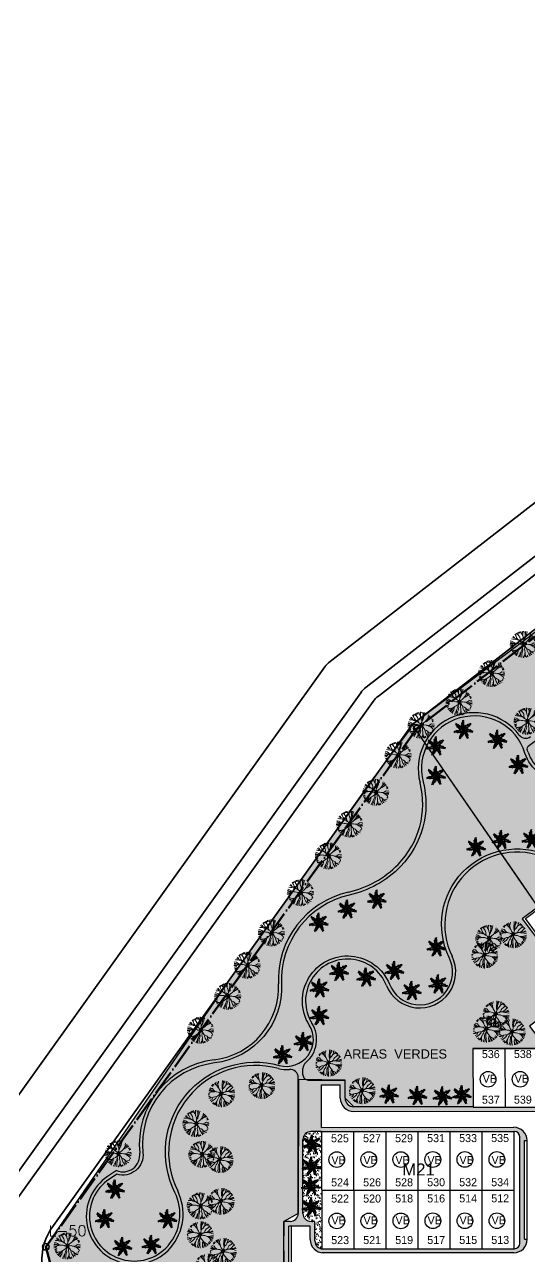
# Model space of a CAD drawing. Extents: x 472704 to 474638, y 1059265 to 1060325.
# Drawn here: x 472964.2 to 473153.3, y 1059508.3 to 1059970.1 of the extents above; entities that cross this region are included whole.
import ezdxf

# ---------------------------------------------------------------- set-up
doc = ezdxf.new("R2010")
doc.units = 0
doc.header["$LTSCALE"] = 0.4
doc.header["$MEASUREMENT"] = 0
doc.linetypes.add('ACAD_ISO04W100', pattern=[30.5, 24, -3, 0.5, -3])
doc.layers.get('0').update_dxf_attribs({"linetype": 'CONTINUOUS', "lineweight": 25})
for name, color, linetype, lineweight in [('1', 5, 'ACAD_ISO04W100', 80), ('AREAS VERDAS', 72, 'CONTINUOUS', 25), ('AREAS VERDES', 2, 'CONTINUOUS', 20), ('AUTOPISTA', 7, 'CONTINUOUS', 35), ('TEXTO-COOR', 3, 'CONTINUOUS', 35)]:
    doc.layers.add(name, color=color, linetype=linetype, lineweight=lineweight)
for name, color, linetype in [('BIFAMILIARES', 6, 'CONTINUOUS'), ('MANZANAS', 5, 'CONTINUOUS'), ('NumeroPropu', 6, 'CONTINUOUS'), ('PARCELASPEOPUESTAS', 3, 'CONTINUOUS'), ('PISOS', 8, 'CONTINUOUS'), ('PoligonAV', 3, 'CONTINUOUS'), ('PROPUESTA_VIAS', 7, 'CONTINUOUS'), ('TEXTOPROPU', 7, 'CONTINUOUS'), ('TipoVivienda', 7, 'CONTINUOUS'), ('VEGETACION', 3, 'CONTINUOUS'), ('VIAPROPUESTA', 7, 'CONTINUOUS')]:
    doc.layers.add(name, color=color, linetype=linetype)
doc.styles.add('ARIAL', font='arial.ttf')
doc.styles.add('Numeros Parcelas', font='', dxfattribs={"height": 3})
doc.styles.get("Standard").update_dxf_attribs({"font": 'romans.shx'})
doc.styles.add('TipoVivienda', font='', dxfattribs={"height": 3})
doc.styles.get('Numeros Parcelas').set_extended_font_data('AvantGarde Bk BT')
doc.styles.get('TipoVivienda').set_extended_font_data('AvantGarde Bk BT')
pattern_1 = [(37.5, (0, 0), (-0.188980074, 5.780471307), [0, -4.56, 0, -5.1, 0, -4.875]), (7.5, (0, 0), (5.309330116, 8.466438196), [0, -2.46, 0, -4.11, 0, -1.575]), (327.5, (-3.69, 0), (9.342425585, 0.01697716), [0, -1.5, 0, -5.4, 0, -7.05]), (317.5, (-3.69, 0), (9.018379814, 2.633026695), [0, -0.75, 0, -3.54, 0, -4.05])]

# ---------------------------------------------------------------- blocks, each defined once
blk = doc.blocks.new('MATA-P-01')
at = {"color": 84, "linetype": 'ByBlock'}
for p, q in [((18.616, 144.397), (18.605, 144.403)), ((18.647, 144.362), (18.616, 144.397)), ((18.643, 144.402), (18.627, 144.423)), ((18.645, 144.436), (18.645, 144.438)), ((18.68, 144.415), (18.645, 144.436)), ((18.687, 144.432), (18.671, 144.458)), ((18.714, 144.386), (18.68, 144.415)), ((18.701, 144.397), (18.687, 144.432)), ((18.718, 144.451), (18.689, 144.469)), ((18.707, 144.486), (18.732, 144.451)), ((18.745, 144.351), (18.714, 144.386)), ((18.723, 144.486), (18.73, 144.458)), ((18.732, 144.451), (18.73, 144.456)), ((18.745, 144.499), (18.745, 144.501)), ((18.758, 144.465), (18.745, 144.499)), ((18.792, 144.432), (18.758, 144.465)), ((18.79, 144.486), (18.788, 144.517)), ((18.799, 144.445), (18.79, 144.486)), ((18.808, 144.407), (18.792, 144.432)), ((18.797, 144.467), (18.806, 144.504)), ((18.808, 144.406), (18.799, 144.445)), ((18.806, 144.504), (18.808, 144.514)), ((18.824, 144.367), (18.808, 144.406)), ((18.846, 144.488), (18.845, 144.521)), ((18.862, 144.454), (18.846, 144.488)), ((18.868, 144.424), (18.862, 144.454)), ((18.864, 144.375), (18.868, 144.421)), ((18.868, 144.421), (18.87, 144.458)), ((18.87, 144.458), (18.872, 144.493)), ((18.872, 144.493), (18.875, 144.521)), ((18.886, 144.373), (18.892, 144.412)), ((18.892, 144.412), (18.895, 144.447)), ((18.895, 144.447), (18.899, 144.484)), ((18.899, 144.484), (18.906, 144.517)), ((18.987, 144.377), (18.971, 144.341)), ((19.013, 144.423), (18.987, 144.377)), ((18.996, 144.482), (18.993, 144.445)), ((18.993, 144.445), (19.002, 144.41)), ((19.002, 144.41), (18.993, 144.388)), ((19.04, 144.46), (19.013, 144.423)), ((19.056, 144.388), (19.022, 144.371)), ((19.038, 144.402), (19.024, 144.371)), ((19.069, 144.438), (19.038, 144.402)), ((19.091, 144.417), (19.056, 144.388)), ((19.092, 144.367), (19.107, 144.382)), ((19.127, 144.38), (19.092, 144.367)), ((18.542, 144.162), (18.528, 144.158)), ((18.54, 144.19), (18.529, 144.19)), ((18.54, 144.223), (18.531, 144.221)), ((18.54, 144.127), (18.531, 144.127)), ((18.575, 144.219), (18.54, 144.223)), ((18.575, 144.184), (18.54, 144.19)), ((18.576, 144.132), (18.54, 144.127)), ((18.548, 144.092), (18.54, 144.091)), ((18.58, 144.167), (18.542, 144.162)), ((18.548, 144.278), (18.544, 144.28)), ((18.582, 144.278), (18.548, 144.278)), ((18.582, 144.106), (18.548, 144.092)), ((18.56, 144.321), (18.558, 144.323)), ((18.595, 144.31), (18.56, 144.321)), ((18.589, 144.338), (18.571, 144.347)), ((18.609, 144.206), (18.575, 144.219)), ((18.611, 144.177), (18.575, 144.184)), ((18.611, 144.151), (18.576, 144.132)), ((18.616, 144.169), (18.58, 144.167)), ((18.616, 144.284), (18.582, 144.278)), ((18.605, 144.14), (18.582, 144.106)), ((18.611, 144.079), (18.584, 144.045)), ((18.624, 144.306), (18.589, 144.338)), ((18.631, 144.308), (18.595, 144.31)), ((18.643, 144.19), (18.609, 144.206)), ((18.647, 144.175), (18.611, 144.177)), ((18.647, 144.167), (18.611, 144.151)), ((18.652, 144.278), (18.616, 144.284)), ((18.663, 144.174), (18.616, 144.169)), ((18.671, 144.299), (18.631, 144.308)), ((18.68, 144.182), (18.643, 144.19)), ((18.667, 144.327), (18.647, 144.362)), ((18.683, 144.184), (18.647, 144.167)), ((18.685, 144.184), (18.647, 144.175)), ((18.687, 144.278), (18.652, 144.278)), ((18.703, 144.288), (18.667, 144.327)), ((18.707, 144.286), (18.671, 144.299)), ((18.72, 144.186), (18.685, 144.184)), ((18.736, 144.275), (18.687, 144.278)), ((18.745, 144.271), (18.703, 144.288)), ((18.754, 144.19), (18.72, 144.186)), ((18.758, 144.317), (18.745, 144.351)), ((18.783, 144.247), (18.745, 144.271)), ((18.788, 144.186), (18.754, 144.19)), ((18.763, 144.28), (18.758, 144.317)), ((18.792, 144.245), (18.763, 144.28)), ((18.805, 144.088), (18.77, 144.06)), ((18.793, 144.185), (18.781, 144.186)), ((18.817, 144.236), (18.783, 144.247)), ((18.783, 144.186), (18.803, 144.187)), ((18.814, 144.186), (18.793, 144.185)), ((18.803, 144.187), (18.823, 144.189)), ((18.839, 144.121), (18.805, 144.088)), ((18.835, 144.178), (18.814, 144.186)), ((18.815, 144.236), (18.852, 144.228)), ((18.82, 144.23), (18.816, 144.236)), ((18.836, 144.21), (18.82, 144.23)), ((18.823, 144.189), (18.836, 144.21)), ((18.846, 144.332), (18.824, 144.367)), ((18.862, 144.242), (18.826, 144.182)), ((18.826, 144.182), (18.845, 144.229)), ((18.845, 144.229), (18.829, 144.22)), ((18.84, 144.158), (18.835, 144.178)), ((18.855, 144.126), (18.835, 144.116)), ((18.835, 144.116), (18.835, 144.117)), ((18.836, 144.117), (18.843, 144.138)), ((18.84, 144.182), (18.862, 144.243)), ((18.843, 144.138), (18.84, 144.158)), ((18.842, 144.166), (18.862, 144.242)), ((18.873, 144.232), (18.842, 144.166)), ((18.843, 144.124), (18.873, 144.232)), ((18.885, 144.225), (18.843, 144.124)), ((18.886, 144.227), (18.845, 144.158)), ((18.845, 144.043), (18.85, 144.079)), ((18.857, 144.295), (18.846, 144.332)), ((18.85, 144.079), (18.855, 144.114)), ((18.852, 144.228), (18.859, 144.256)), ((18.853, 144.092), (18.872, 144.054)), ((18.855, 144.114), (18.856, 144.126)), ((18.859, 144.136), (18.856, 144.126)), ((18.857, 144.293), (18.877, 144.334)), ((18.859, 144.256), (18.857, 144.293)), ((18.886, 144.227), (18.857, 144.138)), ((18.857, 144.138), (18.891, 144.221)), ((18.858, 144.258), (18.858, 144.259)), ((18.866, 144.237), (18.858, 144.258)), ((18.859, 144.297), (18.866, 144.334)), ((18.871, 144.157), (18.859, 144.136)), ((18.866, 144.334), (18.864, 144.375)), ((18.886, 144.227), (18.866, 144.237)), ((18.871, 144.209), (18.877, 144.226)), ((18.892, 144.153), (18.871, 144.157)), ((18.891, 144.221), (18.875, 144.159)), ((18.875, 144.159), (18.899, 144.207)), ((18.877, 144.334), (18.886, 144.373)), ((18.885, 144.181), (18.887, 144.16)), ((18.906, 144.168), (18.885, 144.181)), ((18.902, 144.247), (18.886, 144.227)), ((18.887, 144.16), (18.891, 144.153)), ((18.905, 144.25), (18.892, 144.212)), ((18.905, 144.205), (18.892, 144.212)), ((18.892, 144.154), (18.908, 144.112)), ((18.899, 144.207), (18.897, 144.175)), ((18.899, 144.193), (18.926, 144.208)), ((18.904, 144.171), (18.899, 144.193)), ((18.904, 144.249), (18.9, 144.245)), ((18.924, 144.271), (18.904, 144.249)), ((18.908, 144.164), (18.904, 144.171)), ((18.928, 144.208), (18.905, 144.205)), ((18.935, 144.13), (18.908, 144.164)), ((18.908, 144.112), (18.913, 144.077)), ((18.913, 144.077), (18.926, 144.043)), ((18.953, 144.306), (18.924, 144.271)), ((18.953, 144.215), (18.928, 144.208)), ((18.969, 144.095), (18.935, 144.13)), ((18.971, 144.341), (18.953, 144.306)), ((18.989, 144.212), (18.953, 144.215)), ((18.986, 144.338), (18.956, 144.312)), ((18.98, 144.058), (18.969, 144.095)), ((18.971, 144.097), (19.013, 144.086)), ((19.022, 144.371), (18.986, 144.338)), ((19.033, 144.21), (18.989, 144.212)), ((18.991, 144.21), (19.038, 144.219)), ((19.013, 144.086), (19.047, 144.069)), ((19.074, 144.21), (19.033, 144.21)), ((19.038, 144.219), (19.074, 144.241)), ((19.054, 144.203), (19.04, 144.208)), ((19.047, 144.069), (19.06, 144.032)), ((19.047, 144.069), (19.083, 144.038)), ((19.091, 144.19), (19.054, 144.203)), ((19.074, 144.241), (19.109, 144.273)), ((19.112, 144.206), (19.074, 144.21)), ((19.107, 144.212), (19.081, 144.21)), ((19.125, 144.177), (19.091, 144.19)), ((19.143, 144.234), (19.107, 144.212)), ((19.109, 144.273), (19.143, 144.271)), ((19.149, 144.199), (19.112, 144.206)), ((19.127, 144.373), (19.114, 144.336)), ((19.114, 144.336), (19.132, 144.362)), ((19.149, 144.347), (19.114, 144.323)), ((19.119, 144.054), (19.158, 144.071)), ((19.159, 144.156), (19.125, 144.177)), ((19.149, 144.208), (19.132, 144.201)), ((19.143, 144.271), (19.17, 144.28)), ((19.183, 144.251), (19.143, 144.234)), ((19.183, 144.219), (19.149, 144.208)), ((19.185, 144.199), (19.149, 144.199)), ((19.172, 144.097), (19.15, 144.108)), ((19.158, 144.071), (19.167, 144.069)), ((19.179, 144.119), (19.159, 144.156)), ((18.584, 144.045), (18.566, 144.045)), ((18.582, 144.066), (18.567, 144.045)), ((18.614, 144.032), (18.582, 144.014)), ((18.593, 144.003), (18.62, 144.038)), ((18.622, 143.99), (18.611, 143.977)), ((18.672, 144.003), (18.622, 143.99)), ((18.656, 143.997), (18.625, 143.964)), ((18.683, 143.96), (18.652, 143.932)), ((18.694, 144.012), (18.656, 143.997)), ((18.711, 143.997), (18.683, 143.96)), ((18.689, 143.919), (18.683, 143.91)), ((18.705, 143.953), (18.689, 143.919)), ((18.729, 144.023), (18.694, 144.012)), ((18.725, 143.988), (18.705, 143.953)), ((18.747, 144.032), (18.711, 143.997)), ((18.729, 143.927), (18.716, 143.892)), ((18.743, 144.025), (18.725, 143.988)), ((18.763, 144.051), (18.729, 144.023)), ((18.758, 143.962), (18.729, 143.927)), ((18.77, 144.06), (18.743, 144.025)), ((18.75, 143.932), (18.743, 143.895)), ((18.743, 143.895), (18.743, 143.884)), ((18.761, 143.969), (18.75, 143.932)), ((18.758, 144.043), (18.763, 144.008)), ((18.763, 144.008), (18.761, 143.969)), ((18.803, 143.89), (18.797, 143.862)), ((18.814, 143.925), (18.803, 143.89)), ((18.821, 143.96), (18.814, 143.925)), ((18.835, 143.997), (18.821, 143.96)), ((18.834, 143.971), (18.837, 144.006)), ((18.834, 143.934), (18.834, 143.971)), ((18.835, 143.895), (18.834, 143.934)), ((18.834, 143.86), (18.835, 143.895)), ((18.837, 144.006), (18.845, 144.043)), ((18.868, 143.982), (18.862, 143.947)), ((18.862, 143.947), (18.873, 143.91)), ((18.872, 144.019), (18.868, 143.982)), ((18.872, 144.054), (18.872, 144.019)), ((18.873, 143.91), (18.875, 143.873)), ((18.875, 143.873), (18.879, 143.86)), ((18.931, 143.923), (18.917, 143.888)), ((18.917, 143.888), (18.919, 143.864)), ((18.926, 144.043), (18.937, 144.008)), ((18.933, 143.925), (18.93, 143.89)), ((18.93, 143.89), (18.931, 143.869)), ((18.939, 143.96), (18.933, 143.925)), ((18.937, 144.008), (18.939, 143.969)), ((18.939, 143.999), (18.948, 143.964)), ((18.939, 143.969), (18.946, 143.925)), ((18.946, 143.925), (18.964, 143.89)), ((18.948, 143.964), (18.96, 143.93)), ((18.96, 143.93), (18.987, 143.892)), ((19.009, 144.014), (18.98, 144.058)), ((18.987, 143.892), (18.996, 143.888)), ((19.016, 143.904), (18.991, 143.925)), ((19.031, 143.91), (19.007, 143.94)), ((19.04, 143.98), (19.009, 144.014)), ((19.074, 143.94), (19.04, 143.98)), ((19.06, 144.032), (19.069, 143.997)), ((19.069, 143.997), (19.103, 143.977)), ((19.083, 144.038), (19.118, 144.023)), ((19.085, 144.038), (19.119, 144.054)), ((19.103, 143.977), (19.107, 143.973)), ((19.118, 144.023), (19.152, 144.021)), ((19.152, 144.021), (19.154, 144.021))]:
    blk.add_line(p, q, dxfattribs=at)
blk = doc.blocks.new('PALME01')
at = {"layer": 'VEGETACION'}
for p, q in [((-2.17, 1.26), (-2.88, 2.05)), ((-2.88, 2.05), (-2.68, 2)), ((-2.16, 1.22), (-2.44, 2.16)), ((-2.42, 1.15), (-2.17, 1.26)), ((-1.67, 0.65), (-2.42, 1.15)), ((-1.65, 0.81), (-1.96, 1.83)), ((-1.86, 0.57), (-1.67, 0.65)), ((-0.99, 0.15), (-1.86, 0.57)), ((-0.93, 0.18), (-1.28, 1.25)), ((-1.16, 0.07), (-0.99, 0.15)), ((-0.01, -0.17), (-1.16, 0.07)), ((-0.45, 0.84), (-0.66, 1.78)), ((-0.66, 1.78), (-0.48, 1.69)), ((-0.08, -0.13), (-0.61, 0.92)), ((-0.61, 0.92), (-0.45, 0.84)), ((-0.48, 1.69), (-0.56, 2.58)), ((-0.56, 2.58), (-0.32, 2.46)), ((-0.39, 0.81), (0.23, 1.75)), ((-0.34, 2.42), (0.22, 3.22)), ((-0.34, 1.77), (0.26, 2.65)), ((-0.32, 2.46), (-0.14, 3.51)), ((-0.1, -0.04), (0.39, 1.03)), ((-0.04, 0.03), (1.1, 0.31)), ((0.04, 0.02), (0.97, -0.69)), ((0.39, 1.03), (0.43, 0.85)), ((0.43, 0.85), (1.03, 1.6)), ((0.44, 0.78), (1.57, 0.88)), ((0.94, 0.12), (1.72, -0.7)), ((1.1, 0.31), (0.98, 0.17)), ((0.98, 0.17), (1.94, 0.16)), ((1.03, 1.6), (1.07, 1.4)), ((1.07, 1.4), (1.72, 2.02)), ((1.22, 1.34), (2.28, 1.42)), ((1.72, 2.02), (1.78, 1.75)), ((1.73, 1.74), (2.71, 1.81)), ((1.78, 1.75), (2.7, 2.27)), ((1.94, 0.16), (1.81, 0.01)), ((1.81, 0.01), (2.7, -0.12)), ((2.7, 2.27), (2.6, 2.09)), ((-3.46, -1), (-3.29, -0.88)), ((-2.4, -0.93), (-3.46, -1)), ((-2.35, -0.95), (-3.26, -0.58)), ((-1.72, -0.8), (-2.71, -0.42)), ((-1.61, -0.92), (-2.46, -1.2)), ((-0.77, -0.64), (-1.83, -0.24)), ((-0.79, -0.71), (-1.66, -1.12)), ((-1.66, -1.12), (-1.61, -0.92)), ((-0.78, -2.45), (-1.63, -2.93)), ((-0.82, -2.48), (-1.43, -3.35)), ((-0.5, -1.86), (-1.42, -2.4)), ((-0.03, -1.03), (-1.01, -1.6)), ((0.07, -0.13), (-0.83, -0.88)), ((-0.83, -0.88), (-0.79, -0.71)), ((-0.65, -2.69), (-0.82, -2.48)), ((-0.33, -1.85), (-0.65, -2.69)), ((-0.21, -2.01), (-0.33, -1.85)), ((0.01, -1.08), (-0.21, -2.01)), ((0.12, -1.22), (0.01, -1.08)), ((0.09, -0.05), (0.12, -1.22)), ((0.73, -0.69), (0.57, -1.81)), ((0.97, -0.69), (0.79, -0.69)), ((0.79, -0.69), (1.39, -1.44)), ((1.09, -1.57), (0.94, -2.63)), ((1.39, -1.44), (1.19, -1.44)), ((1.19, -1.44), (1.64, -2.21)), ((1.38, -2.16), (1.22, -3.13)), ((1.37, -2.21), (1.67, -3.23)), ((1.64, -2.21), (1.37, -2.21)), ((1.67, -3.23), (1.52, -3.09)), ((1.86, -0.15), (2.59, -0.93)), ((2.49, -0.3), (3.15, -1.02)), ((2.7, -0.12), (2.53, -0.32)), ((2.53, -0.32), (3.51, -0.73)), ((3.51, -0.73), (3.31, -0.76))]:
    blk.add_line(p, q, dxfattribs=at)
for centre, radius, start, end in [((0.88, 3.52), 3.79, 197.9411, 256.4055), ((-7.05, -5.04), 8.56, 34.6853, 59.6613), ((0, 0), 1.53, 165.4304, 194.1231), ((0, 0), 1.53, 112.3411, 140.8959), ((3.35, 1.47), 3.79, 146.5126, 204.9769), ((-3.28, 7.91), 8.56, 291.8282, 316.8041), ((3.29, -1.73), 3.79, 95.084, 153.5483), ((-8.28, 2.34), 8.56, 343.2568, 8.2327), ((0.75, -3.68), 3.79, 43.6554, 102.1198), ((4.18, 7.47), 8.56, 240.3996, 265.3756), ((-2.36, -2.91), 3.79, 352.2268, 50.6912), ((8.5, 1.36), 8.56, 188.971, 213.947), ((0, 0), 1.53, 58.7372, 86.9078), ((0, 0), 1.53, 6.2517, 34.072), ((-0.51, -8.67), 8.56, 86.1139, 111.0899), ((-2.25, 2.86), 3.79, 249.3697, 307.8341), ((-3.7, 0), 3.79, 300.7983, 359.2626), ((6.41, -5.83), 8.56, 137.5425, 162.5184), ((0, 0), 1.53, 216.742, 245.1681), ((0, 0), 1.53, 266.3653, 294.3399), ((0, 0), 1.53, 315.6716, 343.3932)]:
    blk.add_arc(centre, radius, start, end, dxfattribs=at)
blk = doc.blocks.new('PALMERA')
at = {"layer": 'AREAS VERDES'}
blk.add_blockref('PALME01', (-88.82, 0.82), dxfattribs=at)

msp = doc.modelspace()

# ---------------------------------------------------------------- hatches: boundary and pattern name
at = {"layer": 'AREAS VERDAS', "linetype": 'Continuous'}
h = msp.add_hatch(dxfattribs=at)
h.set_pattern_fill('AR-SAND', color=64, scale=3, style=0)
h.set_pattern_definition(pattern_1)
h.paths.add_polyline_path([(473392.59, 1059831.8), (473394.84, 1059838.33), (473399.18, 1059844.05), (473404.49, 1059847.81), (473411.2, 1059849.98), (473416.59, 1059850.27), (473415.93, 1059922.11), (473436.53, 1059922.29), (473436.63, 1059911.67), (473448.39, 1059911.77), (473448.24, 1059923.77), (473470.14, 1059923.97), (473469.96, 1059952.8), (473471.84, 1059956.73), (473476.09, 1059957.7), (473532.78, 1059944.57), (473579.36, 1059995.05), (473584.97, 1059989.87), (473631.25, 1060025.55), (473713.15, 1060088.67), (473721.15, 1060082.71), (473748.97, 1060112.46), (473747.45, 1060113.87), (473789.96, 1060146.64), (473811, 1060165.02), (473871.08, 1060230.65), (473852.72, 1060250.12), (473548.47, 1060038.26), (473109.38, 1059707.59), (473156.48, 1059639.24), (473203.24, 1059674.87), (473196.54, 1059684.82), (473192.12, 1059691.72), (473231.1, 1059720.81), (473212.16, 1059746.83), (473256.63, 1059779.94), (473275.41, 1059793.96), (473279.1, 1059796.71), (473271.3, 1059790.89), (473286.9, 1059802.53), (473212.16, 1059746.83), (473231.1, 1059720.81), (473212.16, 1059746.83), (473321.37, 1059828.06), (473324.14, 1059828.21), (473392.23, 1059828.16)])
h = msp.add_hatch(dxfattribs=at)
h.set_pattern_fill('AR-SAND', color=64, scale=3, style=0)
h.set_pattern_definition(pattern_1)
h.paths.add_polyline_path([(473109.38, 1059707.59), (473133.86, 1059672.06), (473150.58, 1059647.8), (473156.48, 1059639.24), (473150.62, 1059634.87), (473170.96, 1059607.91), (473153.4, 1059594.66), (473175.54, 1059565.33), (473173.86, 1059564.22), (473156.18, 1059564.2), (473156.15, 1059586.2), (473132.15, 1059586.18), (473132.18, 1059564.48), (473087.46, 1059564.42), (473084.25, 1059567.62), (473084.25, 1059574.42), (473066.79, 1059574.61), (473066.66, 1059524.4), (473061.32, 1059521.39), (473061.04, 1059499.58), (472976.51, 1059495.35), (472972.1, 1059511.84), (473044.55, 1059617.13), (473055.8, 1059632.86), (473066.6, 1059647.96), (473074.5, 1059659.01), (473082.49, 1059670.17), (473095.04, 1059687.72), (473108.07, 1059705.15)])
at = {"layer": 'AREAS VERDAS'}
h = msp.add_hatch(dxfattribs=at)
h.set_pattern_fill('AR-SAND', color=64, style=0)
h.set_pattern_definition([(37.5, (0, 0), (-0.0629933581, 1.926823769), [0, -1.52, 0, -1.7, 0, -1.625]), (7.5, (0, 0), (1.769776705, 2.822146065), [0, -0.82, 0, -1.37, 0, -0.525]), (327.5, (-1.23, 0), (3.1141418618, 0.0056590535), [0, -0.5, 0, -1.8, 0, -2.35]), (317.5, (-1.23, 0), (3.0061266046, 0.877675565), [0, -0.25, 0, -1.18, 0, -1.35])])
h.paths.add_polyline_path([(473075.45, 1059555.07), (473071.46, 1059555.07, 0.414214), (473068.46, 1059552.07), (473068.46, 1059524.4, 0.414556), (473071.47, 1059521.4), (473072.92, 1059521.41), (473072.93, 1059514.11, 0.372578), (473075.5, 1059511.14)])
at = {"layer": 'PISOS', "linetype": 'Continuous'}
h = msp.add_hatch(dxfattribs=at)
h.set_pattern_fill('ANGLE', color=256, scale=5, angle=45, style=0)
h.set_pattern_definition([(45, (0, 0), (-0.9722718241, 0.9722718241), [1, -0.375]), (135, (0, 0), (-0.9722718241, -0.9722718241), [1, -0.375])])
h.paths.add_polyline_path([(473075.45, 1059572.61), (473082.45, 1059572.62), (473082.45, 1059567.62, 0.414556), (473087.46, 1059562.62), (473158.44, 1059562.71), (473158.44, 1059564.21), (473156.18, 1059564.2), (473132.18, 1059564.18), (473132.18, 1059564.48), (473087.46, 1059564.42), (473087.46, 1059564.42, -0.414556), (473084.25, 1059567.62), (473084.25, 1059574.42), (473070.47, 1059574.4, -0.105827), (473069.65, 1059574.58), (473066.79, 1059574.61), (473066.66, 1059524.4, -0.413871), (473063.67, 1059521.4), (473061.32, 1059521.39), (473061.35, 1059499.58), (473061.04, 1059499.58), (473053.1, 1059499.18), (473053.11, 1059498.33), (473157.52, 1059499.31, 0.176345), (473154.3, 1059500.45), (473063.15, 1059499.6), (473063.13, 1059519.6), (473071.13, 1059519.6), (473071.13, 1059514.6, 0.414214), (473076.14, 1059509.61), (473147.51, 1059509.69, 0.414214), (473152.5, 1059514.7), (473151.5, 1059514.7), (473151.46, 1059551.7), (473152.46, 1059551.7, 0.414214), (473147.45, 1059556.69), (473075.45, 1059556.61)])
h.paths.add_polyline_path([(473075.45, 1059555.07), (473147.65, 1059555.16, -0.414214), (473149.66, 1059553.16), (473149.7, 1059513.16, -0.414214), (473147.7, 1059511.16), (473147.5, 1059511.16), (473147.5, 1059511.19), (473135.52, 1059511.18), (473135.5, 1059511.14), (473135.5, 1059511.18), (473123.52, 1059511.17), (473123.5, 1059511.13), (473123.5, 1059511.17), (473111.52, 1059511.15), (473111.5, 1059511.12), (473111.5, 1059511.15), (473099.52, 1059511.14), (473099.5, 1059511.1), (473099.5, 1059511.14), (473087.52, 1059511.12), (473087.5, 1059511.09), (473087.5, 1059511.12), (473075.94, 1059511.11, -0.033222), (473075.54, 1059511.14), (473075.5, 1059511.07), (473075.5, 1059511.14, -0.372578), (473072.93, 1059514.11), (473072.92, 1059521.41), (473071.47, 1059521.4, -0.414556), (473068.46, 1059524.4), (473068.46, 1059525.89, -0.027836), (473068.06, 1059526, -0.012768), (473068.46, 1059526.17), (473068.46, 1059533.83, -0.043614), (473067.82, 1059533.98, -0.020039), (473068.46, 1059534.23), (473068.46, 1059536.71), (473068.43, 1059536.75), (473068.46, 1059536.74), (473068.46, 1059541.15, -0.027836), (473068.06, 1059541.26, -0.012768), (473068.46, 1059541.42), (473068.46, 1059549.23), (473068.44, 1059549.22), (473068.46, 1059549.24), (473068.46, 1059549.48, -0.004864), (473068.39, 1059549.5, -0.004279), (473068.33, 1059549.52, -0.002508), (473068.3, 1059549.53, -0.005328), (473068.46, 1059549.6), (473068.46, 1059552.07, -0.414214), (473071.46, 1059555.07)], flags=16)
h.paths.add_polyline_path([(473071.06, 1059549.43), (473071.75, 1059550.04, -0.004851), (473071.85, 1059550.17), (473070.7, 1059550.37), (473070.86, 1059550.45), (473070.37, 1059550.67, 0.125854), (473070.39, 1059549.91), (473071.11, 1059549.67)], flags=0)
h.paths.add_polyline_path([(473071.93, 1059553.91, -0.060273), (473072.04, 1059551.85, -0.097619), (473072.61, 1059551.67), (473072.83, 1059551.97), (473072.88, 1059551.77), (473073.51, 1059552.41), (473073.57, 1059552.15), (473073.58, 1059552.15, -0.080339), (473074.74, 1059552.48, -0.061187), (473073.19, 1059551.09, -0.093769), (473073.37, 1059550.56), (473073.79, 1059550.57), (473073.67, 1059550.41), (473074.56, 1059550.32), (473074.39, 1059550.1), (473074.4, 1059550.09, -0.080339), (473075.39, 1059549.39, -0.062892), (473073.27, 1059549.76, -0.088323), (473072.99, 1059549.31), (473073.3, 1059548.94), (473073.09, 1059548.94), (473073.58, 1059548.18), (473073.3, 1059548.18), (473073.3, 1059548.17, -0.080339), (473073.37, 1059546.97, -0.064085), (473072.33, 1059548.88, -0.085369), (473071.81, 1059548.81), (473071.72, 1059548.32), (473071.59, 1059548.48), (473071.3, 1059547.62), (473071.12, 1059547.84), (473071.12, 1059547.83, 0.163898), (473071.95, 1059550.1, -0.006186), (473071.91, 1059550.31, -0.001699), (473071.86, 1059550.34, -0.001699), (473071.81, 1059550.31, -0.001699), (473071.79, 1059550.26, -0.003193), (473071.86, 1059550.17, -0.122037), (473070.21, 1059550.96), (473070.17, 1059550.93), (473069.4, 1059551.41), (473069.65, 1059551.53), (473069.65, 1059551.53, -0.080339), (473069.06, 1059552.59, -0.060888), (473070.75, 1059551.39, -0.096865), (473071.23, 1059551.73), (473071.14, 1059552.09), (473071.32, 1059552.01), (473071.21, 1059552.9), (473071.46, 1059552.78), (473071.47, 1059552.79, -0.0039), (473071.48, 1059552.85, -0.076415)], flags=0)
h.paths.add_polyline_path([(473070.82, 1059541.16), (473071.51, 1059541.77, -0.004851), (473071.61, 1059541.9), (473070.46, 1059542.1), (473070.62, 1059542.18), (473070.13, 1059542.4, 0.125854), (473070.15, 1059541.65), (473070.87, 1059541.4)], flags=0)
h.paths.add_polyline_path([(473071.69, 1059545.64, -0.060273), (473071.81, 1059543.59, -0.097619), (473072.37, 1059543.4), (473072.59, 1059543.7), (473072.64, 1059543.51), (473073.27, 1059544.15), (473073.34, 1059543.88), (473073.34, 1059543.88, -0.080339), (473074.5, 1059544.22, -0.061187), (473072.95, 1059542.83, -0.093769), (473073.13, 1059542.29), (473073.55, 1059542.3), (473073.43, 1059542.14), (473074.32, 1059542.05), (473074.16, 1059541.83), (473074.16, 1059541.82, -0.080339), (473075.15, 1059541.13, -0.062892), (473073.04, 1059541.49, -0.088323), (473072.75, 1059541.04), (473073.06, 1059540.68), (473072.86, 1059540.67), (473073.34, 1059539.92), (473073.06, 1059539.91), (473073.06, 1059539.91, -0.080339), (473073.13, 1059538.7, -0.064085), (473072.09, 1059540.62, -0.085369), (473071.58, 1059540.54), (473071.48, 1059540.05), (473071.35, 1059540.21), (473071.06, 1059539.36), (473070.88, 1059539.57), (473070.88, 1059539.57, 0.163898), (473071.72, 1059541.84, -0.006186), (473071.67, 1059542.04, -0.001699), (473071.62, 1059542.07, -0.001699), (473071.57, 1059542.05, -0.001699), (473071.55, 1059541.99, -0.003193), (473071.62, 1059541.9, -0.122037), (473069.97, 1059542.69), (473069.93, 1059542.67), (473069.16, 1059543.14), (473069.41, 1059543.26), (473069.41, 1059543.27, -0.080339), (473068.82, 1059544.32, -0.060888), (473070.51, 1059543.12, -0.096865), (473070.99, 1059543.46), (473070.9, 1059543.82), (473071.08, 1059543.74), (473070.97, 1059544.63), (473071.22, 1059544.52), (473071.23, 1059544.52, -0.0039), (473071.24, 1059544.58, -0.076415)], flags=0)
h.paths.add_polyline_path([(473070.58, 1059533.88), (473071.28, 1059534.5, -0.004851), (473071.38, 1059534.63), (473070.23, 1059534.83), (473070.39, 1059534.91), (473069.89, 1059535.13, 0.125854), (473069.92, 1059534.37), (473070.64, 1059534.13)], flags=0)
h.paths.add_polyline_path([(473071.45, 1059538.36, -0.060273), (473071.57, 1059536.31, -0.097619), (473072.13, 1059536.13), (473072.36, 1059536.43), (473072.41, 1059536.23), (473073.04, 1059536.87), (473073.1, 1059536.6), (473073.11, 1059536.6, -0.080339), (473074.27, 1059536.94, -0.061187), (473072.71, 1059535.55, -0.093769), (473072.9, 1059535.01), (473073.32, 1059535.02), (473073.19, 1059534.86), (473074.09, 1059534.77), (473073.92, 1059534.55), (473073.92, 1059534.55, -0.055297), (473074.63, 1059534.1, -0.024931), (473074.91, 1059533.85, -0.062892), (473072.8, 1059534.22, -0.088323), (473072.51, 1059533.76), (473072.82, 1059533.4), (473072.62, 1059533.4), (473073.11, 1059532.64), (473072.83, 1059532.63), (473072.83, 1059532.63, -0.05491), (473072.92, 1059531.8, -0.025317), (473072.9, 1059531.42, -0.064085), (473071.85, 1059533.34, -0.085369), (473071.34, 1059533.27), (473071.24, 1059532.77), (473071.11, 1059532.93), (473070.82, 1059532.08), (473070.65, 1059532.29), (473070.64, 1059532.29, 0.163898), (473071.48, 1059534.56, -0.006186), (473071.44, 1059534.77, -0.001699), (473071.39, 1059534.79, -0.001699), (473071.33, 1059534.77, -0.001699), (473071.32, 1059534.71, -0.003193), (473071.38, 1059534.63, -0.122037), (473069.74, 1059535.41), (473069.69, 1059535.39), (473068.93, 1059535.86), (473069.17, 1059535.98), (473069.17, 1059535.99, -0.080339), (473068.58, 1059537.05, -0.060888), (473070.28, 1059535.85, -0.096865), (473070.76, 1059536.19), (473070.66, 1059536.55), (473070.85, 1059536.46), (473070.74, 1059537.35), (473070.99, 1059537.24), (473070.99, 1059537.24, -0.0039), (473071.01, 1059537.3, -0.076415)], flags=0)
h.paths.add_polyline_path([(473070.82, 1059525.9), (473071.51, 1059526.52, -0.004851), (473071.61, 1059526.65), (473070.46, 1059526.85), (473070.62, 1059526.93), (473070.13, 1059527.15, 0.125854), (473070.15, 1059526.39), (473070.87, 1059526.15)], flags=0)
h.paths.add_polyline_path([(473071.69, 1059530.38, -0.060273), (473071.81, 1059528.33, -0.097619), (473072.37, 1059528.15), (473072.59, 1059528.44), (473072.64, 1059528.25), (473073.27, 1059528.89), (473073.34, 1059528.62), (473073.34, 1059528.62, -0.080339), (473074.5, 1059528.96, -0.061187), (473072.95, 1059527.57, -0.093769), (473073.13, 1059527.03), (473073.55, 1059527.04), (473073.43, 1059526.88), (473074.32, 1059526.79), (473074.16, 1059526.57), (473074.16, 1059526.57, -0.080339), (473075.15, 1059525.87, -0.062892), (473073.04, 1059526.24, -0.088323), (473072.75, 1059525.78), (473073.06, 1059525.42), (473072.86, 1059525.42), (473073.34, 1059524.66), (473073.06, 1059524.65), (473073.06, 1059524.65, -0.080339), (473073.13, 1059523.44, -0.064085), (473072.09, 1059525.36, -0.085369), (473071.58, 1059525.29), (473071.48, 1059524.79), (473071.35, 1059524.95), (473071.06, 1059524.1), (473070.88, 1059524.31), (473070.88, 1059524.31, 0.163898), (473071.72, 1059526.58, -0.006186), (473071.67, 1059526.79, -0.001699), (473071.62, 1059526.81, -0.001699), (473071.57, 1059526.79, -0.001699), (473071.55, 1059526.73, -0.003193), (473071.62, 1059526.65, -0.122037), (473069.97, 1059527.43), (473069.93, 1059527.41), (473069.16, 1059527.88), (473069.41, 1059528), (473069.41, 1059528.01, -0.080339), (473068.82, 1059529.07, -0.060888), (473070.51, 1059527.87, -0.096865), (473070.99, 1059528.21), (473070.9, 1059528.57), (473071.08, 1059528.48), (473070.97, 1059529.37), (473071.22, 1059529.26), (473071.23, 1059529.26, -0.003901), (473071.24, 1059529.32, -0.054721), (473071.53, 1059530.1, -0.012187), (473071.62, 1059530.26, -0.009414)], flags=0)
h.paths.add_polyline_path([(473091.6, 1059528.56), (473107.64, 1059528.56), (473107.64, 1059533.71), (473091.6, 1059533.71)], flags=8)
h.paths.add_polyline_path([(473089.69, 1059531.65), (473111.8, 1059531.65), (473111.8, 1059542), (473089.69, 1059542)], flags=8)

# ---------------------------------------------------------------- linework, layer by layer
at = {"layer": '1', "color": 1}
for p, q in [((473276.25, 1059834.39), (473111.15, 1059706.23)), ((473111.15, 1059706.23), (472972.1, 1059511.84)), ((472972.1, 1059511.84), (472976.51, 1059495.35))]:
    msp.add_line(p, q, dxfattribs=at)
at = {"layer": 'AUTOPISTA'}
for p, q in [((473253.91, 1059867.42), (473078.61, 1059731.34)), ((473259.24, 1059851.38), (473092.13, 1059721.66)), ((473261.43, 1059846.21), (473096.74, 1059718.37)), ((473274.91, 1059836.21), (473110.46, 1059708.56)), ((473076.61, 1059729.26), (472931.79, 1059526.8)), ((473090.13, 1059719.58), (472949.88, 1059523.51)), ((473094.74, 1059716.29), (472956.04, 1059522.39)), ((473108.46, 1059706.47), (472974.37, 1059519.02))]:
    msp.add_line(p, q, dxfattribs=at)
for centre, radius, start, end in [((473084.74, 1059723.44), 10, 127.8206, 144.4233), ((473084.74, 1059723.44), 10, 127.8206, 144.4233), ((473098.26, 1059713.76), 10, 127.8206, 144.4233), ((473102.87, 1059710.47), 10, 127.8206, 144.4233), ((473116.59, 1059700.66), 10, 127.8206, 144.4233), ((472990.63, 1059507.38), 20, 144.4233, 194.9646)]:
    msp.add_arc(centre, radius, start, end, dxfattribs=at)
at = {"layer": 'BIFAMILIARES', "linetype": 'Continuous'}
for centre in [(473137.82, 1059574.69), (473149.82, 1059574.7), (473081.12, 1059544.57), (473093.12, 1059544.59), (473105.12, 1059544.6), (473117.12, 1059544.62), (473129.12, 1059544.63), (473141.12, 1059544.64), (473081.14, 1059521.59), (473093.14, 1059521.6), (473105.14, 1059521.62), (473117.14, 1059521.63), (473129.14, 1059521.64), (473141.14, 1059521.66)]:
    msp.add_circle(centre, 2.94, dxfattribs=at)
at = {"layer": 'PARCELASPEOPUESTAS', "linetype": 'Continuous'}
for p, q in [((473132.15, 1059586.18), (473156.15, 1059586.2)), ((473132.15, 1059586.18), (473132.18, 1059564.18)), ((473144.15, 1059586.19), (473144.18, 1059564.19)), ((473132.18, 1059564.18), (473156.18, 1059564.2)), ((473075.45, 1059555.07), (473147.65, 1059555.16)), ((473075.45, 1059555.07), (473075.5, 1059511.11)), ((473087.45, 1059555.09), (473087.5, 1059511.09)), ((473099.45, 1059555.1), (473099.5, 1059511.1)), ((473111.45, 1059555.12), (473111.5, 1059511.12)), ((473123.45, 1059555.13), (473123.5, 1059511.13)), ((473135.45, 1059555.14), (473135.5, 1059511.14)), ((473147.45, 1059555.16), (473147.5, 1059511.16)), ((473075.48, 1059533.07), (473147.48, 1059533.16)), ((473075.94, 1059511.11), (473147.5, 1059511.19)), ((473141.03, 1059511.15), (473147.7, 1059511.16))]:
    msp.add_line(p, q, dxfattribs=at)
at = {"layer": 'PoligonAV'}
msp.add_lwpolyline([(473548.47, 1060038.26), (473109.38, 1059707.59), (473156.48, 1059639.24), (473203.24, 1059674.87), (473203.24, 1059674.87), (473196.54, 1059684.82), (473192.12, 1059691.72), (473231.1, 1059720.81), (473212.16, 1059746.83), (473256.63, 1059779.94), (473275.41, 1059793.96), (473279.1, 1059796.71), (473271.3, 1059790.89), (473286.9, 1059802.53), (473212.16, 1059746.83), (473231.1, 1059720.81), (473212.16, 1059746.83), (473321.37, 1059828.06), (473324.14, 1059828.21), (473392.23, 1059828.16), (473392.59, 1059831.8)], dxfattribs=at)
at = {"layer": 'PoligonAV', "linetype": 'Continuous'}
for points in [[(472976.51, 1059495.35), (472972.1, 1059511.84), (473044.55, 1059617.13), (473055.8, 1059632.86), (473066.6, 1059647.96), (473074.5, 1059659.01), (473082.49, 1059670.17), (473095.04, 1059687.72), (473108.07, 1059705.15), (473109.38, 1059707.59)], [(473109.38, 1059707.59), (473133.86, 1059672.06), (473150.58, 1059647.8), (473156.48, 1059639.24), (473150.62, 1059634.87), (473170.96, 1059607.91), (473153.4, 1059594.66), (473175.54, 1059565.33), (473173.86, 1059564.22), (473156.18, 1059564.2), (473156.15, 1059586.2), (473132.15, 1059586.18), (473132.18, 1059564.48), (473087.46, 1059564.42), (473084.25, 1059567.62), (473084.25, 1059574.42), (473066.79, 1059574.61), (473066.79, 1059574.61), (473066.66, 1059524.4), (473061.32, 1059521.39), (473061.04, 1059499.58)]]:
    msp.add_lwpolyline(points, dxfattribs=at)
at = {"layer": 'PROPUESTA_VIAS', "linetype": 'Continuous', "ltscale": 0.5}
msp.add_line((473151.9, 1059634.93), (473179.07, 1059655.64), dxfattribs=at)
at = {"layer": 'TEXTO-COOR'}
for centre in [(473111.15, 1059706.23), (472972.1, 1059511.84)]:
    msp.add_circle(centre, 1.23, dxfattribs=at)
for p in [(473111.15, 1059706.23), (472972.1, 1059511.84)]:
    msp.add_point(p, dxfattribs=at)
at = {"layer": 'VIAPROPUESTA'}
for p, q in [((473305.27, 1059813.25), (473152.8, 1059699.46)), ((473063.67, 1059521.4), (473061.32, 1059521.39)), ((473061.35, 1059499.58), (473061.32, 1059521.39)), ((473063.15, 1059499.6), (473063.13, 1059519.6)), ((473071.13, 1059519.6), (473063.13, 1059519.6)), ((473064.15, 1059499.61), (473064.13, 1059519.6)), ((473071.13, 1059514.6), (473071.13, 1059519.6)), ((473072.92, 1059521.41), (473071.47, 1059521.4)), ((473147.51, 1059509.69), (473075.51, 1059509.61))]:
    msp.add_line(p, q, dxfattribs=at)
at = {"layer": 'VIAPROPUESTA', "linetype": 'Continuous'}
for p, q in [((473171.32, 1059608.18), (473151.9, 1059634.93)), ((473068.46, 1059576.4), (473068.46, 1059578.69)), ((473066.66, 1059524.4), (473066.66, 1059575.4)), ((473070.47, 1059574.4), (473084.25, 1059574.42)), ((473084.25, 1059567.62), (473084.25, 1059574.42)), ((473075.45, 1059572.61), (473082.45, 1059572.62)), ((473075.45, 1059556.61), (473075.45, 1059572.61)), ((473082.45, 1059567.62), (473082.45, 1059572.62)), ((473087.46, 1059564.42), (473132.18, 1059564.48)), ((473087.46, 1059562.62), (473158.44, 1059562.71)), ((473075.45, 1059555.07), (473071.46, 1059555.07)), ((473075.45, 1059556.61), (473147.45, 1059556.69)), ((473068.46, 1059524.4), (473068.46, 1059552.07)), ((473149.7, 1059513.16), (473149.66, 1059553.16)), ((473151.5, 1059514.7), (473151.46, 1059551.7)), ((473151.46, 1059551.7), (473152.46, 1059551.7)), ((473152.5, 1059514.7), (473152.46, 1059551.7)), ((472998.55, 1059540.47), (472995.26, 1059538.28)), ((473071.13, 1059514.6), (473071.13, 1059519.6)), ((473072.93, 1059514.11), (473072.92, 1059521.41)), ((473151.5, 1059514.7), (473152.5, 1059514.7))]:
    msp.add_line(p, q, dxfattribs=at)
msp.add_lwpolyline([(472998.71, 1059539.13), (472995.93, 1059537.28, 1.142593), (473017.88, 1059512.29, 0.303699), (473020.44, 1059532.28, -0.648115), (473059.58, 1059579.89, 0.683738), (473070.82, 1059595.04, -1.093899), (473100.85, 1059610.33, 1.037094), (473123.27, 1059620.29, -0.702626), (473160.4, 1059658.54, 1.262059), (473165.96, 1059686.85, -0.338379), (473151.65, 1059696.99, 0.974426), (473113.48, 1059686.16, -0.261911), (473104.97, 1059654.42, -0.144642), (473085.78, 1059643.7, 0.363546), (473060.46, 1059610.49, -0.392801), (473035.34, 1059580.82, 0.409885), (473008.49, 1059547.15, -0.539182)], format="xyb", close=True, dxfattribs=at)
for centre, radius, start, end in [((473132.7, 1059691.08), 21.04, 36.9634, 194.3489), ((473151.91, 1059705.54), 3, 216.9634, 306.7327), ((473153.4, 1059698.66), 1, 126.7327, 200.1172), ((473132.7, 1059691.08), 21.04, 17.3173, 20.1172), ((473165.44, 1059701.29), 13.24, 197.3173, 272.0962), ((473081, 1059677.86), 32.32, 315.6419, 14.3489), ((473148.72, 1059632.73), 27.13, 65.6633, 206.0348), ((473077.24, 1059681.53), 37.59, 282.7206, 315.6419), ((473092.94, 1059611.98), 33.71, 102.7206, 182.6347), ((473085.15, 1059604.04), 15.72, 21.8619, 212.1326), ((473112.24, 1059614.91), 13.48, 201.8619, 26.0348), ((473031.93, 1059609.18), 27.36, 276.855, 2.6347), ((473062.25, 1059589.65), 11.32, 310.033, 32.1326), ((473039, 1059550.36), 31.88, 96.855, 186.0069), ((473050.66, 1059547.33), 32.56, 74.6849, 206.4764), ((473062.25, 1059589.65), 11.32, 254.6849, 275.6637), ((473063.66, 1059575.4), 3, 0, 95.6637), ((473071.46, 1059578.69), 3, 130.033, 180), ((473070.46, 1059576.4), 2, 180, 270.067), ((473087.45, 1059567.62), 5, 180, 270.067), ((473087.45, 1059567.62), 3.2, 180, 270.067), ((473071.46, 1059552.07), 3, 90, 180), ((473147.46, 1059551.69), 5, 0.067, 90.067), ((473147.66, 1059553.16), 2, 0.067, 90.067), ((473000.96, 1059546.36), 6.37, 247.6963, 6.0069), ((473005.23, 1059523.32), 17.98, 123.6725, 318.9025), ((473004.22, 1059524.2), 19.32, 318.9025, 26.4764), ((473063.66, 1059524.4), 3, 270.067, 0), ((473071.46, 1059524.4), 3, 180, 270.067), ((473076.13, 1059514.61), 5, 180.067, 270.067), ((473075.93, 1059514.11), 3, 180.067, 270.067), ((473147.5, 1059514.69), 5, 270.067, 0.067), ((473147.7, 1059513.16), 2, 270.067, 0.067)]:
    msp.add_arc(centre, radius, start, end, dxfattribs=at)

# ---------------------------------------------------------------- block references
at = {"layer": 'AREAS VERDAS', "linetype": 'Continuous', "rotation": 1.972147739680779}
for p in [(473217.39, 1059708.01), (473207.12, 1059701.85), (473230.13, 1059704.31), (473237.94, 1059694.87), (473207.12, 1059690.76), (473222.07, 1059663.95), (473231.53, 1059666.72), (473242.84, 1059666.95), (473184.93, 1059644.36), (473173.83, 1059640.66), (473163.15, 1059635.73), (473207.21, 1059626.47), (473170.77, 1059617.32), (473180.87, 1059615.2), (473191.51, 1059617.7), (473163.41, 1059611.05), (473197.98, 1059610.09), (473207.91, 1059612.63), (473163.38, 1059600.73), (473157.39, 1059590.97), (473149.59, 1059586.04), (473189.55, 1059571.3), (473200.12, 1059570.83), (473209.51, 1059570.6), (473216.79, 1059571.07), (473160.66, 1059552.57), (473160.42, 1059544.31), (473086.81, 1059535.67), (473160.19, 1059537.03), (473160.42, 1059529.05), (473082.89, 1059524.59), (473106.44, 1059524.59), (473089.58, 1059514.21), (473100.43, 1059514.9)]:
    msp.add_blockref('PALMERA', p, dxfattribs=at)
at = {"layer": 'AREAS VERDES', "linetype": 'Continuous', "ltscale": 0.5, "yscale": 15, "zscale": 15}
for p, xscale, rotation in [((472501.57, 1057655.36), 15.00000000001295, 350.1297174349727), ((472489.68, 1057644.46), 15.00000000001295, 350.1297174349727), ((472477.51, 1057633.74), 15.00000000001295, 350.1297174349727), ((472463.29, 1057625.05), 15.00000000001295, 350.1297174349727), ((472502.99, 1057626.58), 15.00000000001295, 350.1297174349727), ((472454.67, 1057613.89), 15.00000000001295, 350.1297174349727), ((472446.3, 1057599.9), 15.00000000001295, 350.1297174349727), ((472436.51, 1057587.99), 15.00000000001295, 350.1297174349727), ((472428.56, 1057576.08), 15.00000000001295, 350.1297174349727), ((472418.14, 1057562.27), 15.00000000001295, 350.1297174349727), ((472407.21, 1057547.21), 15.00000000001295, 350.1297174349727), ((472488.67, 1057545.17), 15.00000000001295, 350.1297174349727), ((472994.52, 1057452.96), -14.99999999996515, 348.5314147924839), ((472983.77, 1057445.35), -14.99999999996515, 348.5314147924839), ((472398.16, 1057535.07), 15.00000000001295, 350.1297174349727), ((472390.85, 1057523.44), 15.00000000001295, 350.1297174349727), ((472988.02, 1057423.2), -14.99999999996515, 348.5314147924839), ((472380.65, 1057510.72), 15.00000000001295, 350.1297174349727), ((472984.44, 1057417.61), -14.99999999996515, 348.5314147924839), ((472994.07, 1057416.49), -14.99999999996515, 348.5314147924839), ((472925.33, 1057404.85), -14.99999999996515, 348.5314147924839), ((472900.25, 1057396.43), -14.99999999996515, 348.5314147924839), ((472885.17, 1057393.33), -14.99999999996515, 348.5314147924839), ((472937.83, 1057394.48), -14.99999999996515, 348.5314147924839), ((472378.91, 1057475.71), 15.00000000001295, 350.1297174349727), ((472349.78, 1057464.42), 15.00000000001295, 350.1297174349727), ((472381.1, 1057464.18), 15.00000000001295, 350.1297174349727), ((472884.6, 1057368.66), -14.99999999996515, 348.5314147924839), ((472380.52, 1057444.84), 15.00000000001295, 350.1297174349727), ((472884.99, 1057353.03), -14.99999999996515, 348.5314147924839), ((472877.17, 1057340.51), -14.99999999996515, 348.5314147924839), ((472330.66, 1057429.85), 15.00000000001295, 350.1297174349727), ((472885.77, 1057334.26), -14.99999999996515, 348.5314147924839), ((472879.9, 1057328.39), -14.99999999996515, 348.5314147924839)]:
    msp.add_blockref('MATA-P-01', p, dxfattribs=dict(at, xscale=xscale, rotation=rotation))

# ---------------------------------------------------------------- texts
at = {"layer": 'MANZANAS', "linetype": 'Continuous', "style": 'ARIAL'}
msp.add_text('M21', height=4.5, dxfattribs=at).set_placement((473105.63, 1059538.63))
at = {"layer": 'NumeroPropu', "linetype": 'Continuous', "lineweight": 20, "style": 'Numeros Parcelas'}
for s, p in [('536', (473135.49, 1059582.64)), ('538', (473147.49, 1059582.65)), ('537', (473135.51, 1059565.53)), ('539', (473147.51, 1059565.55)), ('525', (473078.98, 1059551.08)), ('527', (473090.98, 1059551.1)), ('529', (473102.98, 1059551.11)), ('531', (473114.98, 1059551.13)), ('533', (473126.98, 1059551.14)), ('535', (473138.98, 1059551.15)), ('524', (473079, 1059534.54)), ('526', (473091, 1059534.56)), ('528', (473103, 1059534.57)), ('530', (473115, 1059534.59)), ('532', (473127, 1059534.6)), ('534', (473139, 1059534.61)), ('522', (473079.01, 1059528.48)), ('520', (473091.01, 1059528.49)), ('518', (473103.01, 1059528.51)), ('516', (473115.01, 1059528.52)), ('514', (473127.01, 1059528.54)), ('512', (473139.01, 1059528.55)), ('523', (473079.03, 1059512.9)), ('521', (473091.03, 1059512.91)), ('519', (473103.03, 1059512.93)), ('517', (473115.03, 1059512.94)), ('515', (473127.03, 1059512.96)), ('513', (473139.03, 1059512.97))]:
    msp.add_text(s, height=3, rotation=0.0106, dxfattribs=at).set_placement(p)
at = {"layer": 'TEXTO-COOR'}
msp.add_text('L-50', height=4, dxfattribs=at).set_placement((472973.15, 1059515.9))
at = {"layer": 'TEXTOPROPU', "linetype": 'Continuous', "style": 'ARIAL'}
msp.add_text('AREAS  VERDES', height=3.4415, dxfattribs=at).set_placement((473083.69, 1059582.47))
at = {"layer": 'TipoVivienda', "linetype": 'Continuous', "lineweight": 20, "style": 'TipoVivienda'}
for p in [(473135.81, 1059573.39), (473147.81, 1059573.41), (473079.14, 1059520.29), (473091.14, 1059520.31), (473103.14, 1059520.32), (473115.14, 1059520.33), (473127.14, 1059520.35), (473139.14, 1059520.36)]:
    msp.add_text('VB', height=3, rotation=0.134, dxfattribs=at).set_placement(p)
for p in [(473079.11, 1059542.86), (473091.11, 1059542.88), (473103.11, 1059542.89), (473115.11, 1059542.91), (473127.11, 1059542.92), (473139.11, 1059542.93)]:
    msp.add_text('VB', height=3, dxfattribs=at).set_placement(p)

doc.saveas('drawing.dxf')
